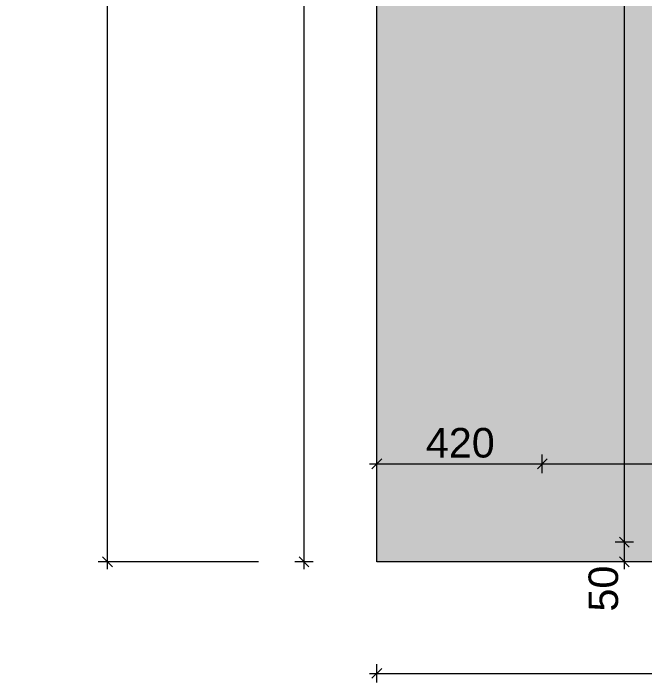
# Model space of a CAD drawing. Header units: millimetres. Extents: x 2336463 to 2579121, y 595385 to 778077.
# Drawn here: x 2470080 to 2471682, y 622725 to 624423 of the extents above; entities that cross this region are included whole.
import ezdxf

# ---------------------------------------------------------------- set-up
doc = ezdxf.new("R2010")
doc.units = ezdxf.units.MM
doc.header["$MEASUREMENT"] = 0
for name, color, linetype, lineweight in [('+возводимые стены_Ном._пера__19', 255, 'Continuous', 0), ('Интерьер - Мебель_Ном._пера__1', 7, 'Continuous', 13), ('Интерьер - Мебель_Ном._пера__19', 255, 'Continuous', 0)]:
    doc.layers.add(name, color=color, linetype=linetype, lineweight=lineweight)
doc.layers.add('+возводимые стены_Ном._пера__85', color=7, linetype='Continuous', lineweight=5, true_color=0x66b7ff)
doc.layers.add('1 Планировка размеры_Ном._пера__242', color=7, linetype='Continuous', lineweight=13, true_color=0x1b55b5)
doc.layers.add('1 Планировка размеры', color=7, linetype='Continuous')
doc.styles.add('СГЕНЕРИР_СТИЛЬ_1', font='arial.ttf')
doc.dimstyles.new('СГЕНЕРИР_СТИЛЬ__1', dxfattribs={"dimtxt": 75, "dimasz": 23.75, "dimexe": 0.18, "dimexo": 300, "dimgap": 0, "dimtad": 1, "dimtih": 1, "dimtoh": 1, "dimdec": 0, "dimzin": 0, "dimdsep": 46, "dimtxsty": 'СГЕНЕРИР_СТИЛЬ_1', "dimblk": 'ARROWHEAD_6', "dimblk1": 'ARROWHEAD_6', "dimblk2": 'ARROWHEAD_6', "dimcen": 0.09, "dimclrd": 256, "dimclre": 256, "dimclrt": 256, "dimazin": 0, "dimtfac": 1, "dimtdec": 4, "dimtmove": 0, "dimatfit": 3, "dimfxl": 0, "dimtolj": 1, "dimtzin": 0, "dimarcsym": 0})
doc.dimstyles.new('СГЕНЕРИР_СТИЛЬ__2', dxfattribs={"dimtxt": 75, "dimasz": 23.75, "dimexe": 0.18, "dimexo": 300, "dimgap": 0, "dimtad": 1, "dimdec": 0, "dimzin": 0, "dimdsep": 46, "dimtxsty": 'СГЕНЕРИР_СТИЛЬ_1', "dimblk": 'ARROWHEAD_6', "dimblk1": 'ARROWHEAD_6', "dimblk2": 'ARROWHEAD_6', "dimcen": 0.09, "dimclrd": 256, "dimclre": 256, "dimclrt": 256, "dimazin": 0, "dimtfac": 1, "dimtdec": 4, "dimtmove": 0, "dimatfit": 3, "dimfxl": 0, "dimtolj": 1, "dimtzin": 0, "dimarcsym": 0})

# ---------------------------------------------------------------- blocks, each defined once
blk = doc.blocks.new('*D2203', base_point=(2086872, 585813.7))
at = {"layer": '1 Планировка размеры_Ном._пера__242', "color": 152, "linetype": 'Continuous', "lineweight": 13, "true_color": 0x1b55b5}
for p, q in [((2471002.1, 622724.7), (2471002.1, 622771.6)), ((2472837.1, 622724.7), (2472837.1, 622771.6)), ((2470983.3, 622748.2), (2471002.1, 622748.2)), ((2471014.6, 622760.7), (2470989.6, 622735.7)), ((2471002.1, 622748.2), (2472837.1, 622748.2)), ((2472849.6, 622760.7), (2472824.6, 622735.7))]:
    blk.add_line(p, q, dxfattribs=at)
at = {"layer": '1 Планировка размеры_Ном._пера__242', "color": 152, "lineweight": 13, "true_color": 0x1b55b5, "insert": (2471791.3, 622763.2), "char_height": 75, "attachment_point": 7, "style": 'СГЕНЕРИР_СТИЛЬ_1'}
blk.add_mtext('\\A1;{\\pql;\\fArial|b0|i0|c204|p38;1\xa0835}', dxfattribs=at)
blk = doc.blocks.new('ARROWHEAD_6')
at = {"color": 0, "linetype": 'Continuous', "lineweight": 0}
for p, q in [((0, 0), (-1, 0)), ((-0.5, -0.5), (0.5, 0.5))]:
    blk.add_line(p, q, dxfattribs=at)
blk = doc.blocks.new('*D2209', base_point=(2086872, 585813.7))
at = {"layer": '1 Планировка размеры_Ном._пера__242', "color": 152, "linetype": 'Continuous', "lineweight": 13, "true_color": 0x1b55b5}
for p, q in [((2470318.6, 627981.4), (2470318.6, 628000.2)), ((2470702.1, 627981.4), (2470295.1, 627981.4)), ((2470331.1, 627968.9), (2470306.1, 627993.9)), ((2470318.6, 623031.4), (2470318.6, 627981.4)), ((2470306.1, 623043.9), (2470331.1, 623018.9)), ((2470702.1, 623031.4), (2470295.1, 623031.4)), ((2470318.6, 623012.7), (2470318.6, 623031.4))]:
    blk.add_line(p, q, dxfattribs=at)
at = {"layer": '1 Планировка размеры_Ном._пера__242', "color": 152, "lineweight": 13, "true_color": 0x1b55b5, "insert": (2470303.6, 625378.2), "char_height": 75, "attachment_point": 7, "rotation": 90, "style": 'СГЕНЕРИР_СТИЛЬ_1'}
blk.add_mtext('\\A1;{\\pql;\\fArial|b0|i0|c204|p38;4\xa0950}', dxfattribs=at)
blk = doc.blocks.new('*D2210', base_point=(2086872, 585813.7))
at = {"layer": '1 Планировка размеры_Ном._пера__242', "color": 152, "linetype": 'Continuous', "lineweight": 13, "true_color": 0x1b55b5}
for p, q in [((2470805, 626493.7), (2470830, 626468.7)), ((2470841, 626481.2), (2470794.1, 626481.2)), ((2470817.5, 623031.4), (2470817.5, 626481.2)), ((2470805, 623043.9), (2470830, 623018.9)), ((2470841, 623031.4), (2470794.1, 623031.4)), ((2470817.5, 623012.7), (2470817.5, 623031.4))]:
    blk.add_line(p, q, dxfattribs=at)
at = {"layer": '1 Планировка размеры_Ном._пера__242', "color": 152, "lineweight": 13, "true_color": 0x1b55b5, "insert": (2470802.5, 624628.1), "char_height": 75, "attachment_point": 7, "rotation": 90, "style": 'СГЕНЕРИР_СТИЛЬ_1'}
blk.add_mtext('\\A1;{\\pql;\\fArial|b0|i0|c204|p38;3\xa0450}', dxfattribs=at)
blk = doc.blocks.new('*D2213', base_point=(2086872, 585813.7))
at = {"layer": '1 Планировка размеры_Ном._пера__242', "color": 152, "linetype": 'Continuous', "lineweight": 13, "true_color": 0x1b55b5}
for p, q in [((2471014.6, 623292.5), (2470989.6, 623267.5)), ((2471002.1, 623256.6), (2471002.1, 623303.5)), ((2471434.7, 623292.5), (2471409.7, 623267.5)), ((2471422.2, 623256.6), (2471422.2, 623303.5)), ((2470983.3, 623280), (2471002.1, 623280)), ((2471002.1, 623280), (2471422.2, 623280))]:
    blk.add_line(p, q, dxfattribs=at)
at = {"layer": '1 Планировка размеры_Ном._пера__242', "color": 152, "lineweight": 13, "true_color": 0x1b55b5, "insert": (2471126.7, 623295), "char_height": 75, "attachment_point": 7, "style": 'СГЕНЕРИР_СТИЛЬ_1'}
blk.add_mtext('\\A1;{\\pql;\\fArial|b0|i0|c204|p38;420}', dxfattribs=at)
blk = doc.blocks.new('*D2214', base_point=(2086872, 585813.7))
at = {"layer": '1 Планировка размеры_Ном._пера__242', "color": 152, "linetype": 'Continuous', "lineweight": 13, "true_color": 0x1b55b5}
for p, q in [((2471434.7, 623292.5), (2471409.7, 623267.5)), ((2471422.2, 623256.6), (2471422.2, 623303.5)), ((2472434.7, 623292.5), (2472409.7, 623267.5)), ((2472422.2, 623256.6), (2472422.2, 623303.5)), ((2471422.2, 623280), (2472422.2, 623280))]:
    blk.add_line(p, q, dxfattribs=at)
at = {"layer": '1 Планировка размеры_Ном._пера__242', "color": 152, "lineweight": 13, "true_color": 0x1b55b5, "insert": (2471793.9, 623295), "char_height": 75, "attachment_point": 7, "style": 'СГЕНЕРИР_СТИЛЬ_1'}
blk.add_mtext('\\A1;{\\pql;\\fArial|b0|i0|c204|p38;1\xa0000}', dxfattribs=at)
blk = doc.blocks.new('*D2220', base_point=(2086872, 585813.7))
at = {"layer": '1 Планировка размеры_Ном._пера__242', "color": 152, "linetype": 'Continuous', "lineweight": 13, "true_color": 0x1b55b5}
for p, q in [((2471618, 623093.9), (2471643, 623068.9)), ((2471653.9, 623081.4), (2471607.1, 623081.4)), ((2471630.5, 623031.4), (2471630.5, 623081.4)), ((2471618, 623043.9), (2471643, 623018.9)), ((2471653.9, 623031.4), (2471302.1, 623031.4)), ((2471630.5, 623012.7), (2471630.5, 623031.4))]:
    blk.add_line(p, q, dxfattribs=at)
at = {"layer": '1 Планировка размеры_Ном._пера__242', "color": 152, "lineweight": 13, "true_color": 0x1b55b5, "insert": (2471615.5, 622905.1), "char_height": 75, "attachment_point": 7, "rotation": 90, "style": 'СГЕНЕРИР_СТИЛЬ_1'}
blk.add_mtext('\\A1;{\\pql;\\fArial|b0|i0|c204|p38;50}', dxfattribs=at)
blk = doc.blocks.new('*D2221', base_point=(2086872, 585813.7))
at = {"layer": '1 Планировка размеры_Ном._пера__242', "color": 152, "linetype": 'Continuous', "lineweight": 13, "true_color": 0x1b55b5}
for p, q in [((2471618, 626093.9), (2471643, 626068.9)), ((2471653.9, 626081.4), (2471607.1, 626081.4)), ((2471630.5, 623081.4), (2471630.5, 626081.4)), ((2471618, 623093.9), (2471643, 623068.9)), ((2471653.9, 623081.4), (2471607.1, 623081.4))]:
    blk.add_line(p, q, dxfattribs=at)
at = {"layer": '1 Планировка размеры_Ном._пера__242', "color": 152, "lineweight": 13, "true_color": 0x1b55b5, "insert": (2471615.5, 624453.2), "char_height": 75, "attachment_point": 7, "rotation": 90, "style": 'СГЕНЕРИР_СТИЛЬ_1'}
blk.add_mtext('\\A1;{\\pql;\\fArial|b0|i0|c204|p38;3\xa0000}', dxfattribs=at)

msp = doc.modelspace()

# ---------------------------------------------------------------- hatches: boundary and pattern name
at = {"layer": '+возводимые стены_Ном._пера__19', "linetype": 'Continuous', "lineweight": 0}
for points in [[(2471422.2, 623081.4), (2472422.2, 623081.4), (2472422.2, 626081.4), (2471422.2, 626081.4)], [(2471007.2, 624223.5), (2471422.2, 624223.5), (2471422.2, 624203.5), (2471007.2, 624203.5)], [(2471007.2, 623865.7), (2471422.2, 623865.7), (2471422.2, 623845.7), (2471007.2, 623845.7)]]:
    msp.add_hatch(color=255, dxfattribs=at).paths.add_polyline_path(points)
at = {"layer": '+возводимые стены_Ном._пера__85', "linetype": 'Continuous', "lineweight": 5, "true_color": 0x66b7ff}
msp.add_hatch(color=151, dxfattribs=at).paths.add_polyline_path([(2471002.1, 623081.4), (2472837.1, 623081.4), (2472837.1, 626481.2), (2471002.1, 626481.2)])
at = {"layer": 'Интерьер - Мебель_Ном._пера__19', "linetype": 'Continuous', "lineweight": 0}
msp.add_hatch(color=255, dxfattribs=at).paths.add_polyline_path([(2471002.1, 623081.4), (2472837.1, 623081.4), (2472837.1, 623031.4), (2471002.1, 623031.4)])

# ---------------------------------------------------------------- linework, layer by layer
at = {"layer": 'Интерьер - Мебель_Ном._пера__1', "color": 7, "linetype": 'Continuous', "lineweight": 13}
for p, q in [((2471002.1, 623031.4), (2471002.1, 627981.4)), ((2472837.1, 623031.4), (2471002.1, 623031.4))]:
    msp.add_line(p, q, dxfattribs=at)

# ---------------------------------------------------------------- dimensions: what is measured, and where the dimension line sits
at = {"layer": '1 Планировка размеры', "color": 152, "linetype": 'Continuous', "lineweight": 13, "true_color": 0x1b55b5}
for base, p1, p2, picture, middle in [((2470318.6, 627981.4), (2471002.1, 623031.4), (2471002.1, 627981.4), '*D2209', (2470266.1, 625507)), ((2470817.5, 626481.2), (2471002.1, 623031.4), (2471002.1, 626481.2), '*D2210', (2470765, 624756.9)), ((2471630.5, 626081.4), (2471422.2, 623081.4), (2471422.2, 626081.4), '*D2221', (2471578, 624582)), ((2471630.5, 623081.4), (2471002.1, 623031.4), (2471422.2, 623081.4), '*D2220', (2471578, 622962.3))]:
    dim = msp.add_linear_dim(base=base, p1=p1, p2=p2, angle=90, dimstyle='СГЕНЕРИР_СТИЛЬ__2', dxfattribs=at)
    dim.commit()
    dim.dimension.update_dxf_attribs({"geometry": picture, "text_midpoint": middle, "dimtype": 160, "text_rotation": 90})
for base, p1, p2, picture, middle in [((2472422.2, 623280), (2471422.2, 623081.4), (2472422.2, 623081.4), '*D2214', (2471922.8, 623332.5)), ((2471422.2, 623280), (2471002.1, 623031.4), (2471422.2, 623081.4), '*D2213', (2471212.5, 623332.5)), ((2472837.1, 622748.2), (2471002.1, 623031.4), (2472837.1, 623031.4), '*D2203', (2471920.2, 622800.7))]:
    dim = msp.add_linear_dim(base=base, p1=p1, p2=p2, dimstyle='СГЕНЕРИР_СТИЛЬ__1', dxfattribs=at)
    dim.commit()
    dim.dimension.update_dxf_attribs({"geometry": picture, "text_midpoint": middle, "dimtype": 160})

doc.saveas('drawing.dxf')
